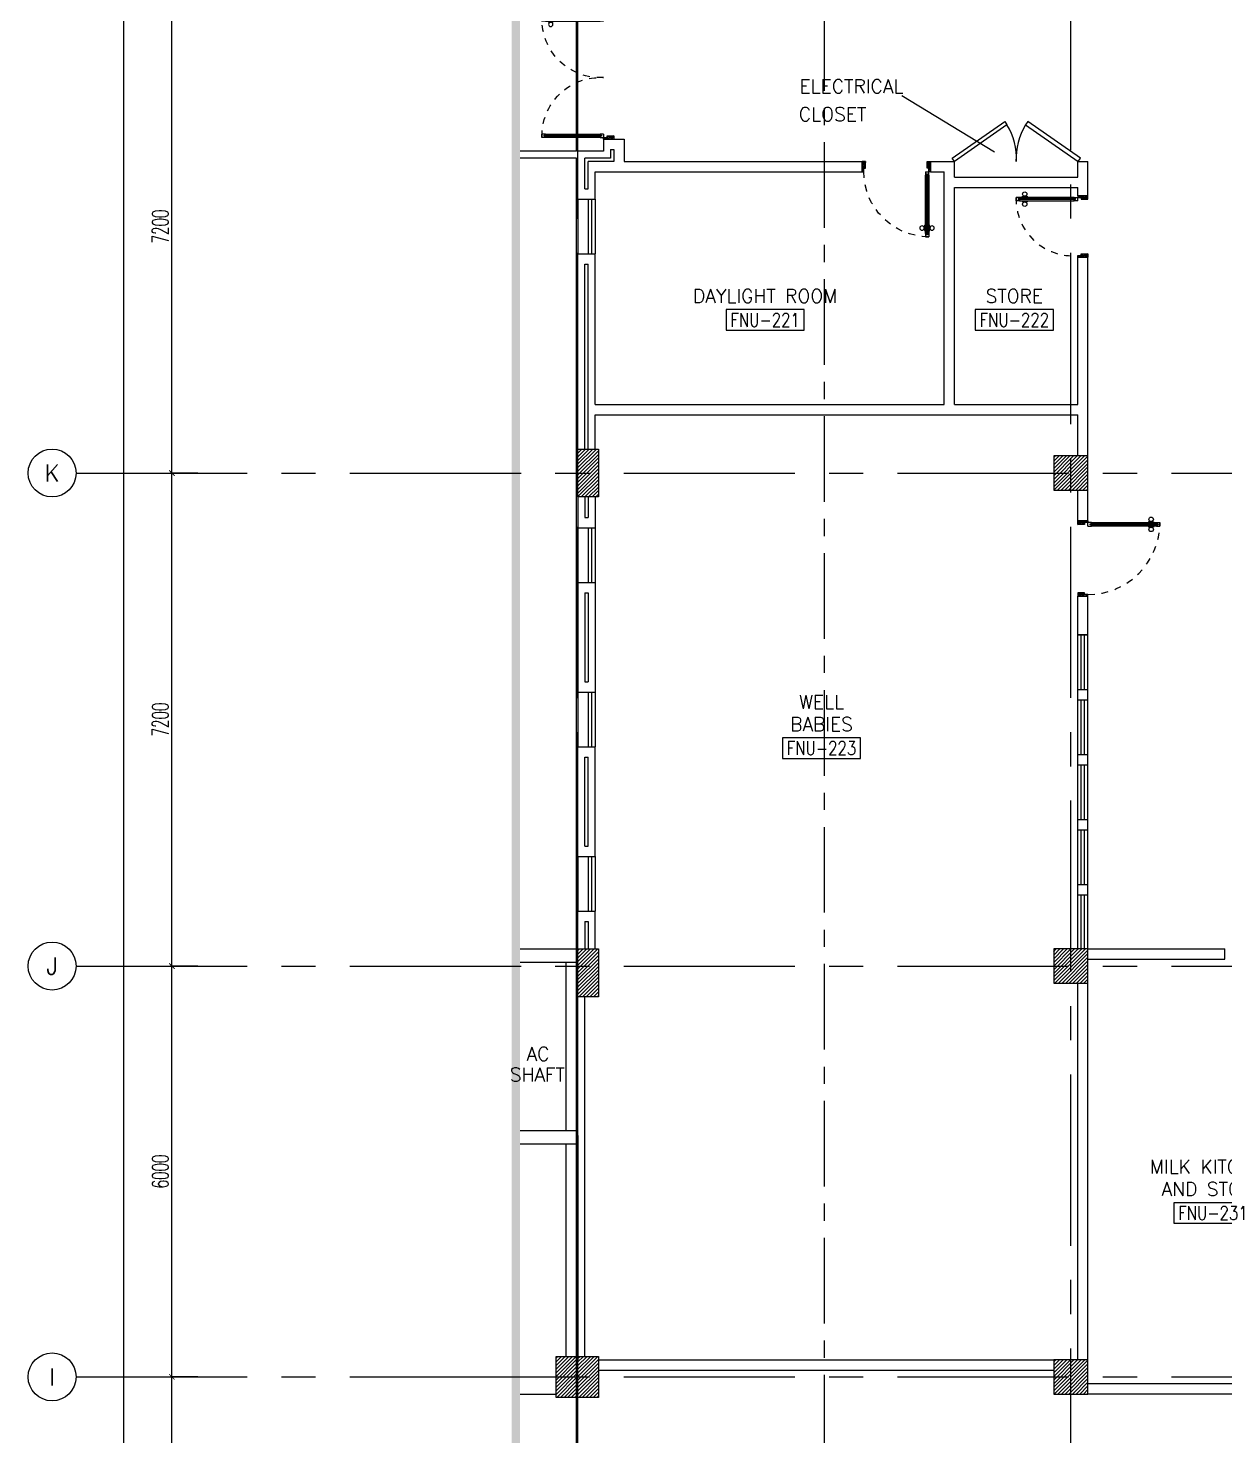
# Model space of a CAD drawing. Extents: x 0 to 93, y -1.5 to 78.
# Drawn here: x 0 to 17.48, y 35.76 to 56.32 of the extents above; entities that cross this region are included whole.
import ezdxf
from ezdxf.enums import TextEntityAlignment as Align

# ---------------------------------------------------------------- set-up
doc = ezdxf.new("R2010")
doc.units = 0
doc.header["$MEASUREMENT"] = 0
doc.header["$PDMODE"] = 34
for name, pattern in [('CENTER', [2, 1.25, -0.25, 0.25, -0.25]), ('CENTER2', [1.125, 0.75, -0.125, 0.125, -0.125]), ('CENTERX2', [4, 2.5, -0.5, 0.5, -0.5]), ('HIDDEN', [0.375, 0.25, -0.125])]:
    doc.linetypes.add(name, pattern=pattern)
doc.layers.get('0').update_dxf_attribs({"color": 11, "linetype": 'CONTINUOUS'})
doc.layers.get('DEFPOINTS').update_dxf_attribs({"color": 11, "linetype": 'CONTINUOUS'})
for name, color, linetype in [('AX', 11, 'CONTINUOUS'), ('AX-CR', 11, 'CONTINUOUS'), ('AX-DIM', 11, 'CONTINUOUS'), ('AX-TXT', 11, 'CONTINUOUS'), ('AXES', 11, 'CENTERX2'), ('AXES1', 11, 'CENTER'), ('COL', 11, 'CONTINUOUS'), ('DOOR', 11, 'CONTINUOUS'), ('E-TEXT', 4, 'CONTINUOUS'), ('EJ', 11, 'CONTINUOUS'), ('ELEV', 11, 'CONTINUOUS'), ('HAT', 11, 'CONTINUOUS'), ('INSUL', 11, 'CONTINUOUS'), ('RM-BOX', 11, 'CONTINUOUS'), ('RM-NAME', 11, 'CONTINUOUS'), ('RM-NO', 11, 'CONTINUOUS'), ('ROOF', 11, 'CONTINUOUS'), ('WALL', 11, 'CONTINUOUS'), ('WIN', 11, 'CONTINUOUS')]:
    doc.layers.add(name, color=color, linetype=linetype)
doc.styles.add('ROMANS', font='ROMANS.shx', dxfattribs={"width": 0.6})
doc.dimstyles.new('DIM-OUT', dxfattribs={"dimscale": 0, "dimtxt": 0.24, "dimasz": 0.08, "dimexe": 0.02, "dimexo": 0.02, "dimgap": 0.05, "dimtad": 1, "dimdec": 0, "dimlfac": 1000, "dimzin": 0, "dimdsep": 46, "dimtxsty": 'ROMANS', "dimblk1": 'ARCHTICK', "dimblk2": 'ARCHTICK', "dimsah": 1, "dimcen": 0.01, "dimdle": 0.08, "dimclrd": 7, "dimclre": 7, "dimclrt": 2, "dimadec": 0, "dimazin": 0, "dimtp": 2, "dimtm": 2, "dimtfac": 0.114286, "dimtdec": 0, "dimtix": 1, "dimtmove": 2, "dimatfit": 3, "dimldrblk": 'ARCHTICK', "dimfxl": 0, "dimtolj": 1, "dimtzin": 0, "dimarcsym": 0})

# ---------------------------------------------------------------- blocks, each defined once
blk = doc.blocks.new('_ARCHTICK')
at = {"color": 0, "linetype": 'ByBlock', "const_width": 0.15}
blk.add_lwpolyline([(-0.5, -0.5), (0.5, 0.5)], dxfattribs=at)
blk = doc.blocks.new('*D170')
at = {"layer": 'AX-DIM', "color": 7, "lineweight": -2}
for p, q in [((1.4, 5.07), (1.4, 64.55)), ((7.362, 64.47), (1.38, 64.47)), ((8.262, 5.15), (1.38, 5.15))]:
    blk.add_line(p, q, dxfattribs=at)
at = {"layer": 'DEFPOINTS', "color": 0}
for p in [(1.4, 64.47), (7.382, 64.47), (8.282, 5.15)]:
    blk.add_point(p, dxfattribs=at)
at = {"layer": 'AX-DIM', "color": 7, "lineweight": -2, "xscale": 0.08, "yscale": 0.08, "zscale": 0.08}
for p, rotation in [((1.4, 64.47), 90), ((1.4, 5.15), 270)]:
    blk.add_blockref('_ARCHTICK', p, dxfattribs=dict(at, rotation=rotation))
at = {"layer": 'AX-DIM', "color": 2, "insert": (1.23, 34.81), "char_height": 0.24, "attachment_point": 5, "rotation": 90, "style": 'ROMANS'}
blk.add_mtext('\\A1;59320', dxfattribs=at)
blk = doc.blocks.new('AXL')
at = {"layer": 'AX-CR'}
blk.add_circle((-350, 0), 350, dxfattribs=at)
at = {"layer": 'AX-TXT', "style": 'ROMANS'}
blk.add_attdef('AX', text='', height=250, dxfattribs=at).set_placement((-350, 0), align=Align.MIDDLE)
blk = doc.blocks.new('*D181')
at = {"layer": 'AX-DIM', "color": 7, "lineweight": -2}
for p, q in [((2.48, 49.82), (2.08, 49.82)), ((2.1, 42.54), (2.1, 49.9)), ((2.48, 42.62), (2.08, 42.62))]:
    blk.add_line(p, q, dxfattribs=at)
at = {"layer": 'DEFPOINTS', "color": 0}
for p in [(2.1, 49.82), (2.5, 49.82), (2.5, 42.62)]:
    blk.add_point(p, dxfattribs=at)
at = {"layer": 'AX-DIM', "color": 7, "lineweight": -2, "xscale": 0.08, "yscale": 0.08, "zscale": 0.08}
for p, rotation in [((2.1, 49.82), 90), ((2.1, 42.62), 270)]:
    blk.add_blockref('_ARCHTICK', p, dxfattribs=dict(at, rotation=rotation))
at = {"layer": 'AX-DIM', "color": 2, "insert": (1.93, 46.22), "char_height": 0.24, "attachment_point": 5, "rotation": 90, "style": 'ROMANS'}
blk.add_mtext('\\A1;7200', dxfattribs=at)
blk = doc.blocks.new('*D182')
at = {"layer": 'AX-DIM', "color": 7, "lineweight": -2}
for p, q in [((2.48, 42.62), (2.08, 42.62)), ((2.1, 36.54), (2.1, 42.7)), ((2.48, 36.62), (2.08, 36.62))]:
    blk.add_line(p, q, dxfattribs=at)
at = {"layer": 'DEFPOINTS', "color": 0}
for p in [(2.1, 42.62), (2.5, 42.62), (2.5, 36.62)]:
    blk.add_point(p, dxfattribs=at)
at = {"layer": 'AX-DIM', "color": 7, "lineweight": -2, "xscale": 0.08, "yscale": 0.08, "zscale": 0.08}
for p, rotation in [((2.1, 42.62), 90), ((2.1, 36.62), 270)]:
    blk.add_blockref('_ARCHTICK', p, dxfattribs=dict(at, rotation=rotation))
at = {"layer": 'AX-DIM', "color": 2, "insert": (1.93, 39.62), "char_height": 0.24, "attachment_point": 5, "rotation": 90, "style": 'ROMANS'}
blk.add_mtext('\\A1;6000', dxfattribs=at)
blk = doc.blocks.new('*D183')
at = {"layer": 'AX-DIM', "color": 7, "lineweight": -2}
for p, q in [((2.48, 57.02), (2.08, 57.02)), ((2.1, 49.74), (2.1, 57.1)), ((2.48, 49.82), (2.08, 49.82))]:
    blk.add_line(p, q, dxfattribs=at)
at = {"layer": 'DEFPOINTS', "color": 0}
for p in [(2.1, 57.02), (2.5, 57.02), (2.5, 49.82)]:
    blk.add_point(p, dxfattribs=at)
at = {"layer": 'AX-DIM', "color": 7, "lineweight": -2, "xscale": 0.08, "yscale": 0.08, "zscale": 0.08}
for p, rotation in [((2.1, 57.02), 90), ((2.1, 49.82), 270)]:
    blk.add_blockref('_ARCHTICK', p, dxfattribs=dict(at, rotation=rotation))
at = {"layer": 'AX-DIM', "color": 2, "insert": (1.93, 53.42), "char_height": 0.24, "attachment_point": 5, "rotation": 90, "style": 'ROMANS'}
blk.add_mtext('\\A1;7200', dxfattribs=at)
blk = doc.blocks.new('*D187')
at = {"layer": 'AX-DIM', "color": 7, "lineweight": -2}
for p, q in [((2.48, 36.62), (2.08, 36.62)), ((2.1, 32.94), (2.1, 36.7)), ((2.48, 33.02), (2.08, 33.02))]:
    blk.add_line(p, q, dxfattribs=at)
at = {"layer": 'DEFPOINTS', "color": 0}
for p in [(2.1, 36.62), (2.5, 36.62), (2.5, 33.02)]:
    blk.add_point(p, dxfattribs=at)
at = {"layer": 'AX-DIM', "color": 7, "lineweight": -2, "xscale": 0.08, "yscale": 0.08, "zscale": 0.08}
for p, rotation in [((2.1, 36.62), 90), ((2.1, 33.02), 270)]:
    blk.add_blockref('_ARCHTICK', p, dxfattribs=dict(at, rotation=rotation))
at = {"layer": 'AX-DIM', "color": 2, "insert": (1.93, 34.82), "char_height": 0.24, "attachment_point": 5, "rotation": 90, "style": 'ROMANS'}
blk.add_mtext('\\A1;3600', dxfattribs=at)
blk = doc.blocks.new('*X78')
at = {"color": 0}
for p, q in [((73379, 149535), (73834, 149990)), ((73379, 149588), (73781, 149990)), ((73379, 149641), (73728, 149990)), ((73379, 149694), (73675, 149990)), ((73379, 149747), (73622, 149990)), ((73379, 149800), (73569, 149990)), ((73379, 149853), (73516, 149990)), ((73379, 149906), (73463, 149990)), ((73379, 149959), (73410, 149990)), ((73387, 149490), (73879, 149982)), ((73440, 149490), (73879, 149929)), ((73493, 149490), (73879, 149876)), ((73546, 149490), (73879, 149822)), ((73599, 149490), (73879, 149769)), ((73653, 149490), (73879, 149716)), ((73706, 149490), (73879, 149663)), ((73759, 149490), (73879, 149610)), ((73812, 149490), (73879, 149557)), ((73865, 149490), (73879, 149504))]:
    blk.add_line(p, q, dxfattribs=at)
blk = doc.blocks.new('COL50')
at = {"layer": 'COL'}
blk.add_lwpolyline([(-250, 250), (-250, -250), (250, -250), (250, 250)], close=True, dxfattribs=at)
blk = doc.blocks.new('RM1')
at = {"layer": 'RM-BOX'}
blk.add_lwpolyline([(570, -200), (-570, -200), (-570, -500), (570, -500)], close=True, dxfattribs=at)
at = {"layer": 'RM-NAME', "style": 'ROMANS'}
for tag, p in [('ROOMNAME1', (0, 324)), ('ROOMNAME2', (0, 0))]:
    blk.add_attdef(tag, text='', height=200, dxfattribs=at).set_placement(p, align=Align.MIDDLE)
at = {"layer": 'RM-NO', "style": 'ROMANS', "width": 0.8}
blk.add_attdef('ROOMNO', text='', height=200, dxfattribs=at).set_placement((0, -350), align=Align.MIDDLE)
blk = doc.blocks.new('*X77')
at = {"color": 0}
for p, q in [((73379, 155527), (73842, 155990)), ((73379, 155580), (73789, 155990)), ((73379, 155633), (73736, 155990)), ((73379, 155686), (73683, 155990)), ((73379, 155739), (73629, 155990)), ((73379, 155793), (73576, 155990)), ((73379, 155846), (73523, 155990)), ((73379, 155899), (73470, 155990)), ((73379, 155952), (73417, 155990)), ((73395, 155490), (73879, 155974)), ((73448, 155490), (73879, 155921)), ((73501, 155490), (73879, 155868)), ((73554, 155490), (73879, 155815)), ((73607, 155490), (73879, 155762)), ((73660, 155490), (73879, 155709)), ((73713, 155490), (73879, 155656)), ((73766, 155490), (73879, 155603)), ((73819, 155490), (73879, 155550)), ((73872, 155490), (73879, 155497))]:
    blk.add_line(p, q, dxfattribs=at)
blk = doc.blocks.new('*X76')
at = {"color": 0}
for p, q in [((73379, 162740), (73829, 163190)), ((73379, 162793), (73776, 163190)), ((73379, 162846), (73723, 163190)), ((73379, 162899), (73670, 163190)), ((73379, 162952), (73617, 163190)), ((73379, 163005), (73564, 163190)), ((73379, 163058), (73511, 163190)), ((73379, 163111), (73458, 163190)), ((73379, 163164), (73405, 163190)), ((73382, 162690), (73879, 163187)), ((73435, 162690), (73879, 163134)), ((73488, 162690), (73879, 163081)), ((73541, 162690), (73879, 163028)), ((73594, 162690), (73879, 162975)), ((73647, 162690), (73879, 162922)), ((73700, 162690), (73879, 162869)), ((73753, 162690), (73879, 162816)), ((73806, 162690), (73879, 162763)), ((73859, 162690), (73879, 162710))]:
    blk.add_line(p, q, dxfattribs=at)
blk = doc.blocks.new('DOOR90')
at = {"layer": 'DOOR', "linetype": 'ByBlock'}
for p, q in [((0, 0), (-150, 0)), ((-200, -25), (-1000, -25)), ((-200, -42), (-1000, -42)), ((-200, -58), (-1000, -58)), ((-1000, -75), (-200, -75))]:
    blk.add_line(p, q, dxfattribs=at)
at = {"layer": 'DOOR', "color": 0, "linetype": 'ByBlock'}
for p, q in [((-150, 0), (-150, -25)), ((-150, 0), (0, 0)), ((0, -50), (0, 0)), ((-1050, -25), (-1050, -75)), ((-1050, -75), (-1050, -25)), ((-1000, -25), (-1050, -25)), ((-1000, -75), (-1050, -75)), ((-1020, -42), (-1020, -58)), ((-1000, -42), (-1020, -42)), ((-1000, -58), (-1020, -58)), ((-1000, -25), (-1000, -42)), ((-1000, -58), (-1000, -75)), ((-968, -25), (-968, -18)), ((-878, -18), (-968, -18)), ((-968, -75), (-968, -82)), ((-878, -82), (-968, -82)), ((-955, -18), (-955, -9)), ((-955, -9), (-890, -9)), ((-955, -18), (-890, -18)), ((-955, -82), (-955, -91)), ((-955, -82), (-890, -82)), ((-955, -91), (-890, -91)), ((-890, -18), (-890, -9)), ((-890, -82), (-890, -91)), ((-878, -25), (-878, -18)), ((-878, -75), (-878, -82)), ((-200, -42), (-200, -25)), ((-200, -25), (-150, -25)), ((-180, -42), (-200, -42)), ((-200, -75), (-200, -58)), ((-200, -58), (-180, -58)), ((-150, -75), (-200, -75)), ((-180, -58), (-180, -42)), ((-150, -75), (-150, -25)), ((-150, -25), (-100, -25)), ((-100, -25), (-100, -50)), ((-100, -50), (0, -50)), ((-150, -900), (-150, -875)), ((-150, -875), (-100, -875)), ((0, -900), (-150, -900)), ((-150, -900), (0, -900)), ((-100, -850), (0, -850)), ((-100, -875), (-100, -850)), ((0, -850), (0, -900))]:
    blk.add_line(p, q, dxfattribs=at)
at = {"layer": 'DOOR', "color": 9, "linetype": 'ByBlock'}
for p, q in [((0, -50), (-114, 0)), ((0, -50), (-40, 0)), ((0, -50), (-100, -37)), ((0, -850), (-114, -900)), ((0, -850), (-100, -863)), ((0, -850), (-40, -900))]:
    blk.add_line(p, q, dxfattribs=at)
at = {"layer": 'DOOR', "color": 0, "linetype": 'ByBlock'}
for centre in [(-923, 24), (-923, -124)]:
    blk.add_circle(centre, 32.4, dxfattribs=at)
at = {"layer": 'DOOR', "color": 9, "linetype": 'ByBlock'}
for centre, radius, start, end in [((0, -50), 74.4, 137.7764, 180), ((0, -50), 54.4, 113.2074, 180), ((0, -50), 154, 161.1053, 166.2858), ((0, -50), 134, 158.1598, 169.28), ((0, -50), 114, 154.0838, 167.3774), ((0, -50), 94.4, 148.0182, 180), ((0, -50), 34.4, 90, 180), ((0, -50), 14.4, 90, 180), ((0, -850), 154, 193.7142, 198.8947), ((0, -850), 134, 190.72, 201.8402), ((0, -850), 94.4, 180, 211.9818), ((0, -850), 74.4, 180, 222.2236), ((0, -850), 54.4, 180, 246.7926), ((0, -850), 34.4, 180, 270), ((0, -850), 14.4, 180, 270)]:
    blk.add_arc(centre, radius, start, end, dxfattribs=at)
at = {"layer": 'DOOR', "linetype": 'HIDDEN', "ltscale": 0.5}
blk.add_arc((-222, -50), 828, 178.2701, 275.003, dxfattribs=at)
blk = doc.blocks.new('C11')
at = {"layer": 'HAT'}
h = blk.add_hatch(dxfattribs=at)
h.set_pattern_fill('ANSI31', color=256, scale=300, style=0)
h.set_pattern_definition([(45, (-248556.182, -75061.005), (-26.5165043, 26.5165043), [])])
h.paths.add_polyline_path([(300, 700), (0, 700), (0, 350), (300, 350)])
h.paths.add_polyline_path([(300, 350), (0, 350), (0, 0), (300, 0)])
at = {"layer": 'COL'}
blk.add_lwpolyline([(300, 700), (300, 0), (0, 0), (0, 700)], close=True, dxfattribs=at)
blk = doc.blocks.new('C5V')
at = {"layer": 'HAT'}
h = blk.add_hatch(dxfattribs=at)
h.set_pattern_fill('ANSI31', color=256, scale=300, style=0)
h.set_pattern_definition([(45, (-249196.182, -54711.005), (-26.5165043, 26.5165043), [])])
h.paths.add_polyline_path([(-20, 600), (-320, 600), (-320, 300), (-20, 300)])
h.paths.add_polyline_path([(-20, 300), (-320, 300), (-320, 0), (-20, 0)])
h = blk.add_hatch(dxfattribs=at)
h.set_pattern_fill('ANSI31', color=256, scale=300, style=0)
h.set_pattern_definition([(45, (-248876.182, -54711.005), (-26.5165043, 26.5165043), [])])
h.paths.add_polyline_path([(300, 600), (0, 600), (0, 300), (300, 300)])
h.paths.add_polyline_path([(300, 300), (0, 300), (0, 0), (300, 0)])
at = {"layer": 'COL'}
for points in [[(-20, 600), (-20, 0), (-320, 0), (-320, 600)], [(300, 600), (300, 0), (0, 0), (0, 600)]]:
    blk.add_lwpolyline(points, close=True, dxfattribs=at)
blk = doc.blocks.new('A$C272A55A0')
at = {"layer": 'DOOR', "color": 0, "linetype": 'ByBlock'}
for p, q in [((0, 900), (0, 1050)), ((50, 1050), (0, 1050)), ((50, 950), (50, 1050)), ((1750, 950), (1750, 1050)), ((1750, 1050), (1800, 1050)), ((1800, 1050), (1800, 900)), ((0, 900), (25, 900)), ((25, 950), (50, 950)), ((25, 900), (25, 950)), ((75, 900), (25, 900)), ((25, 850), (25, 900)), ((42, 850), (25, 850)), ((58, 870), (42, 870)), ((42, 870), (42, 850)), ((58, 850), (58, 870)), ((75, 850), (58, 850)), ((75, 900), (75, 850)), ((1725, 900), (1775, 900)), ((1725, 900), (1725, 850)), ((1725, 850), (1742, 850)), ((1742, 870), (1758, 870)), ((1742, 850), (1742, 870)), ((1775, 950), (1750, 950)), ((1758, 870), (1758, 850)), ((1758, 850), (1775, 850)), ((1775, 900), (1775, 950)), ((1800, 900), (1775, 900)), ((1775, 850), (1775, 900)), ((25, 50), (42, 50)), ((25, 50), (25, 0)), ((25, 0), (75, 0)), ((75, 0), (25, 0)), ((42, 50), (42, 30)), ((42, 30), (58, 30)), ((58, 50), (75, 50)), ((58, 50), (58, 30)), ((75, 50), (75, 0)), ((1718, 160), (1709, 160)), ((1709, 95), (1709, 160)), ((1718, 95), (1709, 95)), ((1725, 173), (1718, 173)), ((1718, 173), (1718, 83)), ((1718, 95), (1718, 160)), ((1725, 83), (1718, 83)), ((1742, 50), (1725, 50)), ((1725, 50), (1725, 0)), ((1775, 0), (1725, 0)), ((1725, 0), (1775, 0)), ((1742, 50), (1742, 30)), ((1758, 30), (1742, 30)), ((1775, 50), (1758, 50)), ((1758, 50), (1758, 30)), ((1775, 173), (1782, 173)), ((1775, 83), (1782, 83)), ((1775, 50), (1775, 0)), ((1782, 173), (1782, 83)), ((1782, 160), (1791, 160)), ((1782, 95), (1782, 160)), ((1782, 95), (1791, 95)), ((1791, 95), (1791, 160))]:
    blk.add_line(p, q, dxfattribs=at)
at = {"layer": 'DOOR', "color": 9, "linetype": 'ByBlock'}
for p, q in [((50, 1050), (0, 1010)), ((50, 1050), (0, 937)), ((50, 1050), (37, 950)), ((1750, 1050), (1800, 1010)), ((1750, 1050), (1800, 937)), ((1750, 1050), (1763, 950))]:
    blk.add_line(p, q, dxfattribs=at)
at = {"layer": 'DOOR', "linetype": 'ByBlock'}
for p, q in [((25, 850), (25, 50)), ((42, 850), (42, 50)), ((58, 850), (58, 50)), ((75, 50), (75, 850)), ((1725, 50), (1725, 850)), ((1742, 850), (1742, 50)), ((1758, 850), (1758, 50)), ((1775, 850), (1775, 50))]:
    blk.add_line(p, q, dxfattribs=at)
at = {"layer": 'DOOR', "color": 0, "linetype": 'ByBlock'}
for centre in [(1676, 128), (1824, 128)]:
    blk.add_circle(centre, 32.4, dxfattribs=at)
at = {"layer": 'DOOR', "color": 9, "linetype": 'ByBlock'}
for centre, radius, start, end in [((50, 1050), 54.4, 203.2074, 270), ((50, 1050), 34.4, 180, 270), ((50, 1050), 14.4, 180, 270), ((1750, 1050), 14.4, 270, 0), ((1750, 1050), 34.4, 270, 0), ((1750, 1050), 54.4, 270, 336.7926), ((50, 1050), 74.4, 227.7764, 270), ((50, 1050), 94.4, 238.0182, 270), ((50, 1050), 114, 244.0838, 257.3774), ((50, 1050), 134, 248.1598, 259.28), ((50, 1050), 154, 251.1053, 256.2858), ((1750, 1050), 74.4, 270, 312.2236), ((1750, 1050), 94.4, 270, 301.9818), ((1750, 1050), 114, 282.6226, 295.9162), ((1750, 1050), 134, 280.72, 291.8402), ((1750, 1050), 154, 283.7142, 288.8947)]:
    blk.add_arc(centre, radius, start, end, dxfattribs=at)
at = {"layer": 'DOOR', "linetype": 'HIDDEN', "ltscale": 0.5}
for centre, start, end in [((50, 851), 268.3174, 3.2965), ((1750, 851), 176.7035, 271.6826)]:
    blk.add_arc(centre, 851, start, end, dxfattribs=at)
at = {"layer": 'WALL', "linetype": 'ByBlock'}
blk.add_line((1800, 900), (1800, 1050), dxfattribs=at)
blk = doc.blocks.new('DOOR-110')
at = {"layer": 'DOOR', "color": 0, "linetype": 'ByBlock'}
for p, q in [((0, 1050), (0, 1100)), ((150, 1100), (0, 1100)), ((100, 1050), (0, 1050)), ((100, 1075), (100, 1050)), ((150, 1075), (100, 1075)), ((150, 1100), (150, 1075)), ((150, 1025), (150, 1075)), ((200, 1075), (150, 1075)), ((180, 1042), (180, 1058)), ((180, 1058), (200, 1058)), ((200, 1042), (180, 1042)), ((200, 1058), (200, 1075)), ((200, 1025), (200, 1042)), ((1028, 1075), (1028, 1082)), ((1028, 1082), (1118, 1082)), ((1040, 1082), (1040, 1091)), ((1105, 1091), (1040, 1091)), ((1105, 1082), (1040, 1082)), ((1105, 1082), (1105, 1091)), ((1118, 1075), (1118, 1082)), ((1150, 1075), (1150, 1058)), ((1150, 1075), (1200, 1075)), ((1150, 1058), (1170, 1058)), ((1150, 1042), (1150, 1025)), ((1150, 1042), (1170, 1042)), ((1170, 1058), (1170, 1042)), ((1200, 1075), (1200, 1025)), ((1200, 1025), (1200, 1075)), ((150, 1025), (200, 1025)), ((1028, 1025), (1028, 1018)), ((1028, 1018), (1118, 1018)), ((1040, 1018), (1040, 1009)), ((1105, 1018), (1040, 1018)), ((1105, 1009), (1040, 1009)), ((1105, 1018), (1105, 1009)), ((1118, 1025), (1118, 1018)), ((1150, 1025), (1200, 1025)), ((100, 50), (0, 50)), ((0, 50), (0, 0)), ((0, 0), (150, 0)), ((150, 0), (0, 0)), ((100, 25), (100, 50)), ((150, 25), (100, 25)), ((150, 0), (150, 25))]:
    blk.add_line(p, q, dxfattribs=at)
at = {"layer": 'DOOR', "linetype": 'ByBlock'}
for p, q in [((0, 1100), (150, 1100)), ((200, 1075), (1150, 1075)), ((200, 1058), (1150, 1058)), ((200, 1042), (1150, 1042)), ((1150, 1025), (200, 1025))]:
    blk.add_line(p, q, dxfattribs=at)
at = {"layer": 'DOOR', "color": 9, "linetype": 'ByBlock'}
for p, q in [((0, 1050), (40, 1100)), ((0, 1050), (114, 1100)), ((0, 1050), (100, 1063)), ((0, 50), (40, 0)), ((0, 50), (114, 0)), ((0, 50), (100, 37))]:
    blk.add_line(p, q, dxfattribs=at)
at = {"layer": 'DOOR', "color": 0, "linetype": 'ByBlock'}
for centre in [(1073, 1124), (1073, 976)]:
    blk.add_circle(centre, 32.4, dxfattribs=at)
at = {"layer": 'DOOR', "color": 9, "linetype": 'ByBlock'}
for centre, radius, start, end in [((0, 1050), 34.4, 0, 90), ((0, 1050), 14.4, 0, 90), ((0, 1050), 54.4, 0, 66.7926), ((0, 1050), 74.4, 0, 42.2236), ((0, 1050), 94.4, 0, 31.9818), ((0, 1050), 114, 12.6226, 25.9162), ((0, 1050), 134, 10.72, 21.8402), ((0, 1050), 154, 13.7142, 18.8947), ((0, 50), 14.4, 270, 0), ((0, 50), 34.4, 270, 0), ((0, 50), 54.4, 293.2074, 0), ((0, 50), 74.4, 317.7764, 0), ((0, 50), 94.4, 328.0182, 0), ((0, 50), 134, 338.1598, 349.28), ((0, 50), 154, 341.1053, 346.2858)]:
    blk.add_arc(centre, radius, start, end, dxfattribs=at)
at = {"layer": 'DOOR', "linetype": 'HIDDEN', "ltscale": 0.5}
blk.add_arc((150, 1075), 1050, 270, 0, dxfattribs=at)
at = {"layer": 'WALL', "linetype": 'ByBlock'}
for p, q in [((0, 1100), (150, 1100)), ((0, 0), (150, 0))]:
    blk.add_line(p, q, dxfattribs=at)
blk = doc.blocks.new('D1000')
at = {"layer": 'DOOR', "color": 7, "linetype": 'ByBlock'}
for p, q in [((0, 0), (-150, 0)), ((-150, 0), (-150, -25)), ((-150, 0), (0, 0)), ((0, -50), (-114, 0)), ((0, -50), (-40, 0)), ((0, -50), (0, 0)), ((-1050, -25), (-1100, -25)), ((-1100, -75), (-1100, -25)), ((-1100, -25), (-1100, -75)), ((-1050, -75), (-1100, -75)), ((-1050, -42), (-1070, -42)), ((-1070, -42), (-1070, -58)), ((-1050, -58), (-1070, -58)), ((-1050, -25), (-1050, -42)), ((-1050, -58), (-1050, -75)), ((-928, -18), (-1018, -18)), ((-1018, -25), (-1018, -18)), ((-1018, -75), (-1018, -82)), ((-928, -82), (-1018, -82)), ((-1005, -9), (-940, -9)), ((-1005, -18), (-1005, -9)), ((-1005, -18), (-940, -18)), ((-1005, -82), (-940, -82)), ((-1005, -82), (-1005, -91)), ((-1005, -91), (-940, -91)), ((-940, -18), (-940, -9)), ((-940, -82), (-940, -91)), ((-928, -25), (-928, -18)), ((-928, -75), (-928, -82)), ((-200, -42), (-200, -25)), ((-200, -25), (-150, -25)), ((-180, -42), (-200, -42)), ((-200, -75), (-200, -58)), ((-200, -58), (-180, -58)), ((-150, -75), (-200, -75)), ((-180, -58), (-180, -42)), ((-150, -75), (-150, -25)), ((-150, -25), (-100, -25)), ((-100, -25), (-100, -50)), ((0, -50), (-100, -37)), ((-100, -50), (0, -50)), ((-150, -975), (-100, -975)), ((-150, -1000), (-150, -975)), ((-150, -1000), (0, -1000)), ((0, -1000), (-150, -1000)), ((0, -950), (-114, -1000)), ((-100, -975), (-100, -950)), ((0, -950), (-100, -963)), ((-100, -950), (0, -950)), ((0, -950), (-40, -1000)), ((0, -950), (0, -1000))]:
    blk.add_line(p, q, dxfattribs=at)
at = {"layer": 'DOOR', "linetype": 'ByBlock'}
for p, q in [((-200, -25), (-1050, -25)), ((-200, -42), (-1050, -42)), ((-200, -58), (-1050, -58)), ((-1050, -75), (-200, -75))]:
    blk.add_line(p, q, dxfattribs=at)
at = {"layer": 'DOOR', "color": 7, "linetype": 'ByBlock'}
for centre in [(-973, 23), (-973, -124)]:
    blk.add_circle(centre, 32.4, dxfattribs=at)
for centre, radius, start, end in [((0, -50), 134, 158.1598, 169.28), ((0, -50), 74.4, 137.7764, 180), ((0, -50), 54.4, 113.2074, 180), ((0, -50), 154, 161.1053, 166.2858), ((0, -50), 114, 154.0838, 167.3774), ((0, -50), 94.4, 148.0182, 180), ((0, -50), 34.4, 90, 180), ((0, -50), 14.4, 90, 180), ((0, -950), 154, 193.7142, 198.8947), ((0, -950), 134, 190.72, 201.8402), ((0, -950), 94.4, 180, 211.9818), ((0, -950), 74.4, 180, 222.2236), ((0, -950), 54.4, 180, 246.7926), ((0, -950), 34.4, 180, 270), ((0, -950), 14.4, 180, 270)]:
    blk.add_arc(centre, radius, start, end, dxfattribs=at)
at = {"layer": 'DOOR', "linetype": 'HIDDEN', "ltscale": 0.5}
blk.add_arc((-149, -24), 951, 180.0434, 269.9667, dxfattribs=at)

msp = doc.modelspace()

# ---------------------------------------------------------------- linework, layer by layer
at = {"layer": 'AXES'}
for p, q in [((15.2317, -1.4643), (15.2317, 77.3484)), ((8.0117, -1.4643), (8.0117, 76.9984)), ((8.0317, -1.4663), (8.0317, 76.9963)), ((0.7, 49.82), (24.2317, 49.82)), ((0.7, 42.62), (24.2317, 42.62)), ((0.7, 36.62), (24.2317, 36.62))]:
    msp.add_line(p, q, dxfattribs=at)
at = {"layer": 'AXES1'}
msp.add_line((11.6317, 5.4), (11.6317, 64.22), dxfattribs=at)
at = {"layer": 'COL'}
for points in [[(7.1867, 42.87), (8.0117, 42.87), (8.0117, 42.67), (7.1867, 42.67)], [(7.1867, 40.22), (8.0117, 40.22), (8.0117, 40.02), (7.1867, 40.02)]]:
    msp.add_lwpolyline(points, dxfattribs=at)
at = {"layer": 'E-TEXT', "color": 11}
msp.add_line((14.1174, 54.5043), (12.7613, 55.3267), dxfattribs=at)
at = {"layer": 'EJ'}
for p, q in [((8.0117, 54.52), (8.0117, 56.67)), ((8.0317, 54.52), (8.0317, 56.67)), ((8.0317, 40.145), (8.0317, 36.87))]:
    msp.add_line(p, q, dxfattribs=at)
at = {"layer": 'ELEV', "linetype": 'CENTER2', "const_width": 0.12}
msp.add_lwpolyline([(7.1252, 3.0809), (7.1252, 66.62)], dxfattribs=at)
at = {"layer": 'INSUL'}
for p, q in [((8.5067, 54.545), (8.5567, 54.545)), ((8.5067, 54.545), (8.5067, 54.42)), ((8.5567, 54.545), (8.5567, 54.37)), ((8.1317, 53.97), (8.1317, 54.42)), ((8.5067, 54.42), (8.1317, 54.42)), ((8.1817, 53.97), (8.1817, 54.37)), ((8.5567, 54.37), (8.1817, 54.37)), ((8.1317, 53.97), (8.1817, 53.97)), ((8.1317, 50.17), (8.1317, 52.87)), ((8.1317, 52.87), (8.1817, 52.87)), ((8.1817, 50.17), (8.1817, 52.87)), ((8.1317, 49.47), (8.1317, 49.17)), ((8.1817, 49.47), (8.1817, 49.17)), ((8.1317, 49.17), (8.1817, 49.17)), ((8.1317, 48.07), (8.1317, 46.77)), ((8.1317, 48.07), (8.1817, 48.07)), ((8.1817, 48.07), (8.1817, 46.77)), ((8.1317, 46.77), (8.1817, 46.77)), ((8.1317, 45.67), (8.1817, 45.67)), ((8.1317, 44.37), (8.1317, 45.67)), ((8.1817, 44.37), (8.1817, 45.67)), ((8.1317, 44.37), (8.1817, 44.37)), ((8.1317, 43.27), (8.1317, 42.87)), ((8.1317, 43.27), (8.1817, 43.27)), ((8.1817, 43.27), (8.1817, 42.87))]:
    msp.add_line(p, q, dxfattribs=at)
at = {"layer": 'ROOF'}
for p, q in [((8.0117, 54.52), (7.1867, 54.52)), ((8.0117, 54.42), (7.1867, 54.42)), ((8.0117, 42.87), (8.0117, 54.42))]:
    msp.add_line(p, q, dxfattribs=at)
at = {"layer": 'WALL'}
for p, q in [((8.4067, 54.695), (8.4067, 54.52)), ((8.4067, 54.695), (8.7067, 54.695)), ((8.7067, 54.695), (8.7067, 54.37)), ((8.0317, 53.82), (8.0317, 54.52)), ((8.4067, 54.52), (8.0317, 54.52)), ((8.7067, 54.37), (12.1817, 54.37)), ((12.1817, 54.22), (12.1817, 54.37)), ((13.1817, 54.22), (13.1817, 54.37)), ((13.1817, 54.37), (13.5317, 54.37)), ((13.5317, 54.1403), (13.5317, 54.37)), ((15.3317, 54.1403), (15.3317, 54.37)), ((15.3317, 54.37), (15.4817, 54.37)), ((15.3317, 54.37), (15.4817, 54.37)), ((15.4817, 53.87), (15.4817, 54.37)), ((8.2817, 53.82), (8.2817, 54.22)), ((8.2817, 54.22), (12.1817, 54.22)), ((13.1817, 54.22), (13.3817, 54.22)), ((13.3817, 50.82), (13.3817, 54.22)), ((13.5317, 54.1403), (15.3317, 54.1403)), ((13.5317, 50.82), (13.5317, 53.9903)), ((13.5317, 53.9903), (15.3317, 53.9903)), ((15.3317, 53.87), (15.3317, 53.9903)), ((15.3317, 53.87), (15.4817, 53.87)), ((8.0317, 53.82), (8.2817, 53.82)), ((8.0317, 50.17), (8.0317, 53.02)), ((8.0317, 53.02), (8.2817, 53.02)), ((8.2817, 50.82), (8.2817, 53.02)), ((15.3317, 50.82), (15.3317, 52.97)), ((15.3317, 52.97), (15.4817, 52.97)), ((15.4817, 50.07), (15.4817, 52.97)), ((8.2817, 50.82), (13.3817, 50.82)), ((13.5317, 50.82), (15.3317, 50.82)), ((8.2817, 50.67), (15.3317, 50.67)), ((8.2817, 50.17), (8.2817, 50.67)), ((15.3317, 50.07), (15.3317, 50.67)), ((15.3317, 49.12), (15.3317, 49.57)), ((15.4817, 49.12), (15.4817, 49.57)), ((8.0317, 49.47), (8.0317, 49.02)), ((8.2817, 49.47), (8.2817, 49.02)), ((8.0317, 49.02), (8.2817, 49.02)), ((15.4817, 49.12), (15.3317, 49.12)), ((8.0317, 48.22), (8.0317, 46.62)), ((8.0317, 48.22), (8.2817, 48.22)), ((8.2817, 48.22), (8.2817, 46.62)), ((15.4817, 48.02), (15.3317, 48.02)), ((15.3317, 47.4546), (15.3317, 48.02)), ((15.4817, 47.4546), (15.4817, 48.02)), ((15.3317, 47.4546), (15.4817, 47.4546)), ((15.4817, 47.4546), (15.3317, 47.4546)), ((15.3317, 47.4546), (15.4817, 47.4546)), ((8.0317, 46.62), (8.2817, 46.62)), ((15.3317, 46.5046), (15.3317, 46.6546)), ((15.4817, 46.6546), (15.3317, 46.6546)), ((15.4817, 46.5046), (15.3317, 46.5046)), ((15.4817, 46.5046), (15.4817, 46.6546)), ((8.0317, 44.22), (8.0317, 45.82)), ((8.0317, 45.82), (8.2817, 45.82)), ((8.2817, 44.22), (8.2817, 45.82)), ((15.3317, 45.5546), (15.3317, 45.7046)), ((15.4817, 45.7046), (15.3317, 45.7046)), ((15.4817, 45.5546), (15.4817, 45.7046)), ((15.4817, 45.5546), (15.3317, 45.5546)), ((15.3317, 44.6046), (15.3317, 44.7546)), ((15.4817, 44.7546), (15.3317, 44.7546)), ((15.4817, 44.6046), (15.4817, 44.7546)), ((15.4817, 44.6046), (15.3317, 44.6046)), ((8.0317, 44.22), (8.2817, 44.22)), ((15.3317, 43.6546), (15.3317, 43.8046)), ((15.4817, 43.8046), (15.3317, 43.8046)), ((15.4817, 43.6546), (15.4817, 43.8046)), ((15.4817, 43.6546), (15.3317, 43.6546)), ((8.0317, 42.87), (8.0317, 43.42)), ((8.0317, 43.42), (8.2817, 43.42)), ((8.2817, 42.87), (8.2817, 43.42)), ((15.4817, 42.87), (17.4817, 42.87)), ((17.4817, 42.72), (17.4817, 42.87)), ((7.8617, 40.22), (7.8617, 42.67)), ((8.0117, 40.22), (8.0117, 42.67)), ((15.4817, 42.72), (17.4817, 42.72)), ((15.3317, 36.87), (15.3317, 42.37)), ((15.4817, 36.87), (15.4817, 42.37)), ((8.0317, 36.92), (8.0317, 42.17)), ((8.1317, 36.92), (8.1317, 42.17)), ((7.8617, 36.92), (7.8617, 40.02)), ((8.0117, 36.92), (8.0117, 40.02)), ((8.3308, 36.87), (14.9817, 36.87)), ((7.1867, 36.62), (7.7117, 36.62)), ((8.3308, 36.72), (14.9817, 36.72)), ((18.7817, 36.52), (15.4817, 36.52)), ((7.1867, 36.37), (7.7117, 36.37)), ((22.1817, 36.37), (15.4817, 36.37))]:
    msp.add_line(p, q, dxfattribs=at)
for points in [[(13.5317, 54.37), (13.499, 54.4169), (14.2665, 54.9517), (14.2991, 54.9048)], [(15.3383, 54.37), (15.371, 54.4169), (14.6035, 54.9517), (14.5709, 54.9048)]]:
    msp.add_lwpolyline(points, close=True, dxfattribs=at)
for centre, start, end in [((13.499, 54.4169), 357.13243, 31.37409), ((15.371, 54.4169), 148.62591, 182.86757)]:
    msp.add_arc(centre, 0.9372, start, end, dxfattribs=at)
at = {"layer": 'WIN'}
for p, q in [((8.0317, 53.82), (8.0317, 53.02)), ((8.1817, 53.82), (8.1817, 53.02)), ((8.2317, 53.82), (8.2317, 53.02)), ((8.2817, 53.82), (8.2817, 53.02)), ((8.0317, 49.02), (8.0317, 48.22)), ((8.1817, 49.02), (8.1817, 48.22)), ((8.2317, 49.02), (8.2317, 48.22)), ((8.2817, 49.02), (8.2817, 48.22)), ((15.3317, 46.6546), (15.3317, 47.4546)), ((15.3817, 46.6546), (15.3817, 47.4546)), ((15.4317, 46.6546), (15.4317, 47.4546)), ((15.4817, 46.6546), (15.4817, 47.4546)), ((8.0317, 46.62), (8.0317, 45.82)), ((8.1817, 46.62), (8.1817, 45.82)), ((8.2317, 46.62), (8.2317, 45.82)), ((8.2817, 46.62), (8.2817, 45.82)), ((15.3317, 45.7046), (15.3317, 46.5046)), ((15.3817, 45.7046), (15.3817, 46.5046)), ((15.4317, 45.7046), (15.4317, 46.5046)), ((15.4817, 45.7046), (15.4817, 46.5046)), ((15.3317, 44.7546), (15.3317, 45.5546)), ((15.3817, 44.7546), (15.3817, 45.5546)), ((15.4317, 44.7546), (15.4317, 45.5546)), ((15.4817, 44.7546), (15.4817, 45.5546)), ((15.3317, 43.8046), (15.3317, 44.6046)), ((15.3817, 43.8046), (15.3817, 44.6046)), ((15.4317, 43.8046), (15.4317, 44.6046)), ((15.4817, 43.8046), (15.4817, 44.6046)), ((8.0317, 44.22), (8.0317, 43.42)), ((8.1817, 44.22), (8.1817, 43.42)), ((8.2317, 44.22), (8.2317, 43.42)), ((8.2817, 44.22), (8.2817, 43.42)), ((15.3317, 42.8546), (15.3317, 43.6546)), ((15.3817, 42.8546), (15.3817, 43.6546)), ((15.4317, 42.8546), (15.4317, 43.6546)), ((15.4817, 42.8546), (15.4817, 43.6546))]:
    msp.add_line(p, q, dxfattribs=at)

# ---------------------------------------------------------------- block references
at = {"layer": 'AX', "xscale": 0.001000000003841706, "yscale": 0.000999999996565748, "zscale": 0.001}
for p, values in [((0.7, 49.82), {'AX': 'K'}), ((0.7, 42.62), {'AX': 'J'}), ((0.7, 36.62), {'AX': 'I'})]:
    msp.add_blockref('AXL', p, dxfattribs=at).add_auto_attribs(values)
at = {"layer": 'COL', "xscale": 0.001000000003841706, "yscale": 0.000999999996565748, "zscale": 0.001}
for name, p in [('C11', (8.0317, 49.47)), ('COL50', (15.2317, 49.82)), ('C11', (8.0317, 42.17)), ('COL50', (15.2317, 42.62)), ('C5V', (8.0317, 36.32)), ('COL50', (15.2317, 36.62))]:
    msp.add_blockref(name, p, dxfattribs=at)
at = {"layer": 'DOOR', "color": 0, "linetype": 'ByBlock', "xscale": -0.000999999996565748, "yscale": 0.000999999996565748, "zscale": 0.001, "rotation": 270}
msp.add_blockref('A$C272A55A0', (7.5063, 54.695), dxfattribs=at)
at = {"layer": 'DOOR', "color": 0, "linetype": 'Continuous', "xscale": -0.000999999996565748, "yscale": 0.000999999996565748, "zscale": 0.001, "rotation": 270}
msp.add_blockref('D1000', (13.1817, 54.37), dxfattribs=at)
at = {"layer": 'DOOR', "color": 0, "linetype": 'ByBlock', "xscale": 0.001000000003841706, "yscale": 0.000999999996565748, "zscale": 0.001}
msp.add_blockref('DOOR90', (15.4817, 53.87), dxfattribs=at)
at = {"layer": 'DOOR', "color": 0, "linetype": 'Continuous', "xscale": 0.001000000003841706, "yscale": 0.000999999996565748, "zscale": 0.001}
msp.add_blockref('DOOR-110', (15.3317, 48.02), dxfattribs=at)
at = {"layer": 'HAT', "xscale": 0.001000000003841706, "yscale": 0.000999999996565748, "zscale": 0.001}
for name in ['*X76', '*X77', '*X78']:
    msp.add_blockref(name, (-58.3976, -113.1197), dxfattribs=at)
at = {"layer": 'RM-NO', "xscale": 0.001000000003841706, "yscale": 0.000999999996565748, "zscale": 0.001}
for p, values in [((10.7663, 52.406), {'ROOMNO': 'FNU-221', 'ROOMNAME2': 'DAYLIGHT ROOM'}), ((14.4066, 52.406), {'ROOMNO': 'FNU-222', 'ROOMNAME2': 'STORE'}), ((11.5893, 46.1523), {'ROOMNO': 'FNU-223', 'ROOMNAME2': 'BABIES', 'ROOMNAME1': 'WELL'}), ((17.3081, 39.3643), {'ROOMNO': 'FNU-231', 'ROOMNAME2': 'AND STORE', 'ROOMNAME1': 'MILK KITCHEN'})]:
    msp.add_blockref('RM1', p, dxfattribs=at).add_auto_attribs(values)

# ---------------------------------------------------------------- texts
at = {"layer": 'E-TEXT', "color": 4, "style": 'ROMANS'}
for s, p in [('ELECTRICAL', (11.2675, 55.3685)), ('CLOSET', (11.2582, 54.9602))]:
    msp.add_text(s, height=0.2, dxfattribs=at).set_placement(p)
at = {"layer": 'RM-NAME', "style": 'ROMANS'}
for s, p in [('AC', (7.4496, 41.3377)), ('SHAFT', (7.4382, 41.0356))]:
    msp.add_text(s, height=0.2, dxfattribs=at).set_placement(p, align=Align.MIDDLE)

# ---------------------------------------------------------------- dimensions: what is measured, and where the dimension line sits
at = {"layer": 'AX-DIM'}
for base, p1, p2, picture, middle in [((1.4, 64.47), (8.2824, 5.15), (7.382, 64.47), '*D170', (1.23, 34.81)), ((2.1, 57.02), (2.5, 49.82), (2.5, 57.02), '*D183', (1.93, 53.42)), ((2.1, 49.82), (2.5, 42.62), (2.5, 49.82), '*D181', (1.93, 46.22)), ((2.1, 42.62), (2.5, 36.62), (2.5, 42.62), '*D182', (1.93, 39.62)), ((2.1, 36.62), (2.5, 33.02), (2.5, 36.62), '*D187', (1.93, 34.82))]:
    dim = msp.add_linear_dim(base=base, p1=p1, p2=p2, angle=90, dimstyle='DIM-OUT', override={"dimscale": 1}, dxfattribs=at)
    dim.commit()
    dim.dimension.update_dxf_attribs({"geometry": picture, "text_midpoint": middle})

doc.saveas('drawing.dxf')
